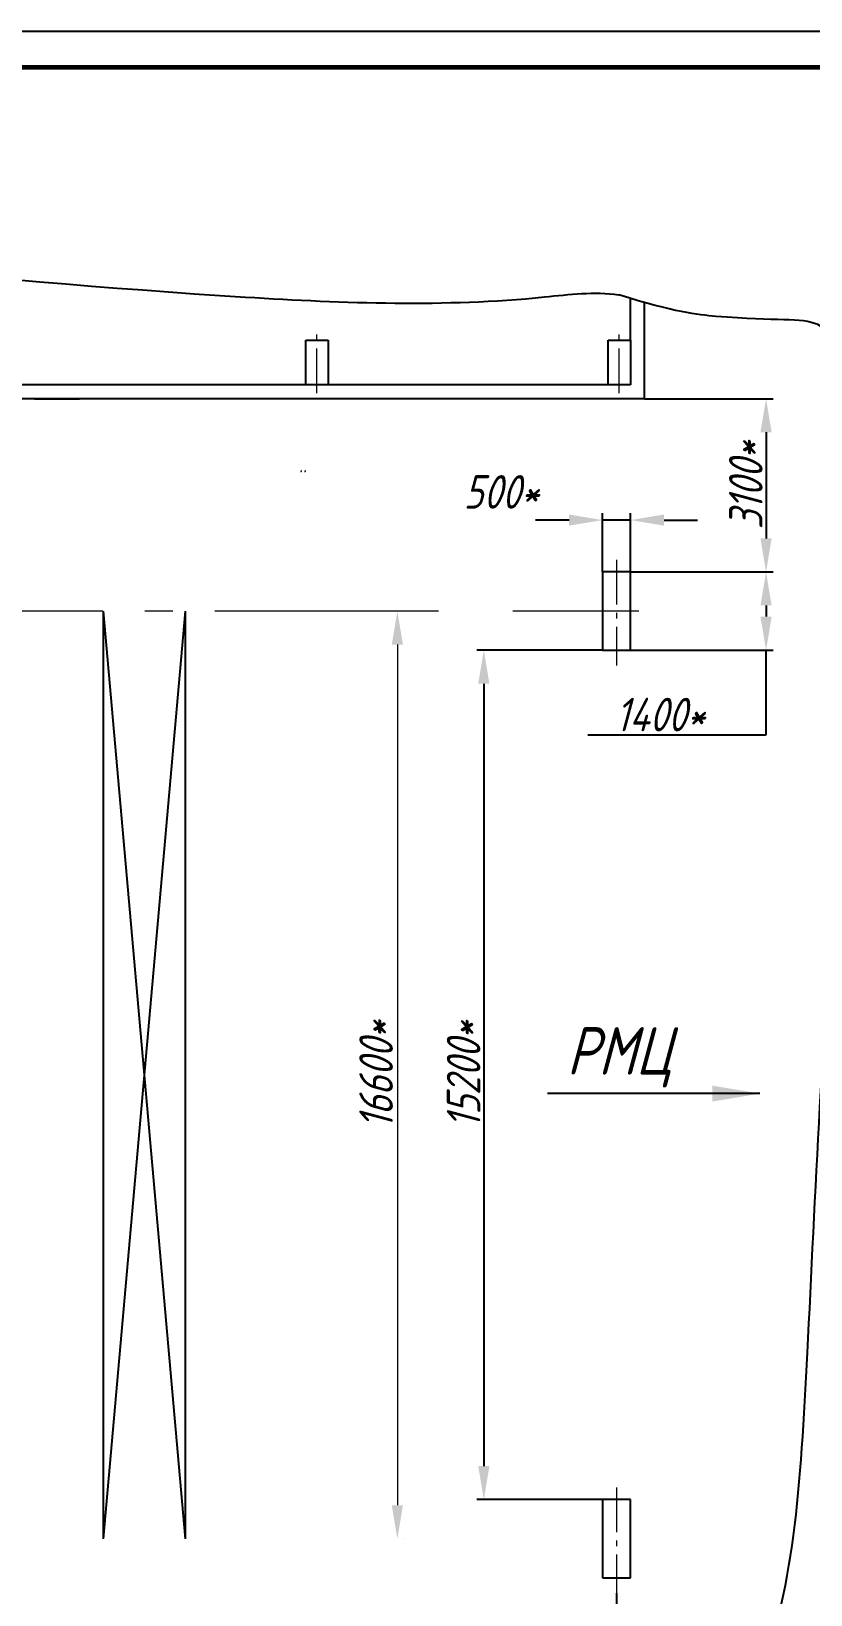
# Model space of a CAD drawing. Header units: millimetres. Extents: x -80926 to 207199, y -554506 to -32322.
# Drawn here: x 68685 to 82626, y -325506 to -297529 of the extents above; entities that cross this region are included whole.
import ezdxf

# ---------------------------------------------------------------- set-up
doc = ezdxf.new("R2010")
doc.units = ezdxf.units.MM
doc.linetypes.add('GOST2.303 6', pattern=[12, 8, -1.5, 1, -1.5])
doc.layers.add('CENTER', color=10, linetype='GOST2.303 6', lineweight=15)
doc.layers.add('DIM', color=5, linetype='Continuous', lineweight=15)
doc.styles.add('GOST 2.304', font='CS_Gost2304.shx', dxfattribs={"oblique": 15})
doc.dimstyles.new('GOST', dxfattribs={"dimscale": 0, "dimtxt": 3, "dimasz": 3, "dimexe": 1.25, "dimexo": 0, "dimtad": 1, "dimtoh": 1, "dimdec": 3, "dimtxsty": 'GOST 2.304', "dimcen": 5, "dimadec": 3, "dimazin": 2, "dimtfac": 0.75, "dimtdec": 4, "dimtmove": 1, "dimatfit": 3, "dimfxl": 0, "dimtolj": 1, "dimarcsym": 0})

# ---------------------------------------------------------------- blocks, each defined once
blk = doc.blocks.new('*D215')
at = {"layer": 'Defpoints', "color": 0}
for p in [(79653, -304104), (79403, -307204), (81827, -307204)]:
    blk.add_point(p, dxfattribs=at)
at = {"layer": 'DIM', "color": 0, "lineweight": -2}
for p, q in [((79653, -304104), (81952, -304104)), ((81827, -304704), (81827, -306604)), ((79403, -307204), (81952, -307204))]:
    blk.add_line(p, q, dxfattribs=at)
at = {"layer": 'DIM', "color": 0}
for points in [[(81727, -304704), (81927, -304704), (81827, -304104)], [(81727, -306604), (81927, -306604), (81827, -307204)]]:
    blk.add_solid(points, dxfattribs=at)
at = {"layer": 'DIM', "color": 0, "insert": (81465, -305654), "char_height": 600, "attachment_point": 5, "rotation": 90, "style": 'GOST 2.304'}
blk.add_mtext('\\A1;3100*', dxfattribs=at)
blk = doc.blocks.new('*D216')
at = {"layer": 'Defpoints', "color": 0}
for p in [(79403, -307204), (79403, -308604), (81827, -308604)]:
    blk.add_point(p, dxfattribs=at)
at = {"layer": 'DIM', "color": 0, "lineweight": -2}
for p, q in [((79403, -307204), (81952, -307204)), ((81827, -307804), (81827, -308004)), ((79403, -308604), (81952, -308604)), ((81827, -310119), (81827, -308604)), ((78637, -310119), (81827, -310119))]:
    blk.add_line(p, q, dxfattribs=at)
at = {"layer": 'DIM', "color": 0}
for points in [[(81727, -307804), (81927, -307804), (81827, -307204)], [(81727, -308004), (81927, -308004), (81827, -308604)]]:
    blk.add_solid(points, dxfattribs=at)
at = {"layer": 'DIM', "color": 0, "insert": (79932, -309756), "char_height": 600, "attachment_point": 5, "style": 'GOST 2.304'}
blk.add_mtext('\\A1;1400*', dxfattribs=at)
blk = doc.blocks.new('*D218')
at = {"layer": 'Defpoints', "color": 0}
for p in [(67653, -325479), (79153, -325479), (67653, -328128)]:
    blk.add_point(p, dxfattribs=at)
at = {"layer": 'DIM', "color": 0, "lineweight": -2}
for p, q in [((67653, -325479), (67653, -328253)), ((79153, -325479), (79153, -328253)), ((78553, -328128), (68253, -328128))]:
    blk.add_line(p, q, dxfattribs=at)
at = {"layer": 'DIM', "color": 0}
for points in [[(68253, -328028), (68253, -328228), (67653, -328128)], [(78553, -328028), (78553, -328228), (79153, -328128)]]:
    blk.add_solid(points, dxfattribs=at)
at = {"layer": 'DIM', "color": 0, "insert": (73403, -327765), "char_height": 600, "attachment_point": 5, "style": 'GOST 2.304'}
blk.add_mtext('\\A1;11500*', dxfattribs=at)
blk = doc.blocks.new('*D233')
at = {"layer": 'Defpoints', "color": 0}
for p in [(78903, -306276), (78903, -307204), (79403, -307204)]:
    blk.add_point(p, dxfattribs=at)
at = {"layer": 'DIM', "color": 0, "lineweight": -2}
for p, q in [((78303, -306276), (77703, -306276)), ((78903, -307204), (78903, -306151)), ((79403, -306276), (78903, -306276)), ((79403, -307204), (79403, -306151)), ((80003, -306276), (80603, -306276))]:
    blk.add_line(p, q, dxfattribs=at)
at = {"layer": 'DIM', "color": 0}
for points in [[(78303, -306176), (78303, -306376), (78903, -306276)], [(80003, -306176), (80003, -306376), (79403, -306276)]]:
    blk.add_solid(points, dxfattribs=at)
at = {"layer": 'DIM', "color": 0, "insert": (77089, -305771), "char_height": 600, "attachment_point": 5, "style": 'GOST 2.304'}
blk.add_mtext('\\A1;500*', dxfattribs=at)
blk = doc.blocks.new('*D316')
at = {"layer": 'Defpoints', "color": 0}
for p in [(78903, -308604), (76779, -323804), (78903, -323804)]:
    blk.add_point(p, dxfattribs=at)
at = {"layer": 'DIM', "color": 0, "lineweight": -2}
for p, q in [((78903, -308604), (76654, -308604)), ((76779, -309204), (76779, -323204)), ((78903, -323804), (76654, -323804))]:
    blk.add_line(p, q, dxfattribs=at)
at = {"layer": 'DIM', "color": 0}
for points in [[(76679, -309204), (76879, -309204), (76779, -308604)], [(76679, -323204), (76879, -323204), (76779, -323804)]]:
    blk.add_solid(points, dxfattribs=at)
at = {"layer": 'DIM', "color": 0, "insert": (76417, -316204), "char_height": 600, "attachment_point": 5, "rotation": 90, "style": 'GOST 2.304'}
blk.add_mtext('\\A1;15200*', dxfattribs=at)

msp = doc.modelspace()

# ---------------------------------------------------------------- linework, layer by layer
for p, q in [((39199.3118, -297528.7465), (93799.3118, -297528.7465)), ((79402.6579, -303053.9469), (79402.6579, -302310.3724)), ((79652.6579, -304103.9469), (79652.6579, -302382.5015)), ((73592.6579, -303053.9469), (73992.6579, -303053.9469)), ((73592.6579, -303853.9469), (73592.6579, -303053.9469)), ((73992.6579, -303053.9469), (73992.6579, -303853.9469)), ((79002.6579, -303053.9469), (79402.6579, -303053.9469)), ((79002.6579, -303853.9469), (79002.6579, -303053.9469)), ((79402.6579, -303053.9469), (79402.6579, -303853.9469)), ((79402.6579, -303853.9469), (7192.6579, -303853.9469)), ((79652.6579, -304103.9469), (7192.6579, -304103.9469)), ((68742.6579, -304103.9469), (69549.782, -304103.9469)), ((68742.6579, -304103.9469), (69549.782, -304103.9469)), ((73992.6579, -303853.9469), (73592.6579, -303853.9469)), ((79402.6579, -307203.9469), (78902.6579, -307203.9469)), ((78902.6579, -307203.9469), (78902.6579, -308603.9469)), ((79402.6579, -308603.9469), (79402.6579, -307203.9469)), ((75107.609, -307903.9469), (75107.609, -307903.9469)), ((78902.6579, -308603.9469), (79402.6579, -308603.9469)), ((79402.6579, -323803.9469), (78902.6579, -323803.9469)), ((78902.6579, -323803.9469), (78902.6579, -325203.9469)), ((79402.6579, -325203.9469), (79402.6579, -323803.9469)), ((75357.609, -324503.9469), (75357.609, -324503.9469)), ((78902.6579, -325203.9469), (79402.6579, -325203.9469))]:
    msp.add_line(p, q)
at = {"color": 7, "linetype": 'Continuous', "lineweight": 60}
msp.add_line((94999.3118, -298178.7465), (-14360.6882, -298178.7465), dxfattribs=at)
at = {"ltscale": 100}
for p, q in [((69969.6965, -307903.9469), (69969.6965, -324503.9469)), ((71436.2423, -307903.9469), (69969.6965, -324503.9469)), ((69969.6965, -307903.9469), (71436.2423, -324503.9469)), ((71436.2423, -307903.9469), (71436.2423, -324503.9469))]:
    msp.add_line(p, q, dxfattribs=at)
at = {"color": 1, "linetype": 'Continuous', "lineweight": 25, "ltscale": 100}
for p in [(81717.8492, -316539.0942), (77920.372, -316539.0942)]:
    msp.add_line(p, (77920.372, -316539.0942), dxfattribs=at)
at = {"start_tangent": (0.3660213996, 0.930606434), "end_tangent": (0.9880728766, -0.1539869819)}
msp.add_spline([(-6391.6721, -304103.9469), (-6202.8086, -303170.1174), (-4686.1268, -302633.3071), (-388.8621, -302275.4337), (2633.9688, -302212.2795), (28635.0418, -301743.0165), (46173.7207, -300972.5901), (57815.0244, -301103.8591), (72516.3497, -302284.4356), (77864.5748, -302283.035), (79191.758, -302246.4466)], degree=3, dxfattribs=at)
msp.add_open_spline([(-6391.6721, -304103.9469), (-6539.0869, -304510.5237), (-7593.8484, -311447.1481), (-8990.4567, -314571.8286), (-8967.2601, -329031.0901), (2645.5737, -330696.4969), (16923.3895, -329264.1046), (34735.8984, -329998.1005), (50856.0059, -329836.9321), (72116.3727, -329355.3163), (82007.7686, -330752.1078), (82599.1026, -321086.1843), (82921.1958, -313174.5372), (83700.5195, -306761.4353), (83438.3072, -302457.8576), (81910.1969, -302749.5348), (80198.5862, -302557.446), (79191.758, -302246.4466)], degree=3, knots=[801.6625174448, 801.6625174448, 801.6625174448, 801.6625174448, 2111.8071712127, 11138.3698301209, 23394.6988272199, 31668.3245429155, 50102.1857783468, 67549.1935370648, 85138.7487895182, 97029.3574073722, 117856.6013994624, 126232.1472898463, 136100.3298398128, 142525.9250569345, 147083.6997114652, 148988.7913002833, 149566.3012723248, 149566.3012723248, 149566.3012723248, 149566.3012723248])
at = {"color": 1, "linetype": 'Continuous', "lineweight": 25, "ltscale": 100}
msp.add_solid([(81717.8492, -316539.0942), (80866.5738, -316681.5486), (80866.5738, -316396.6398)], dxfattribs=at)
at = {"layer": 'CENTER', "ltscale": 100}
for p, q in [((73792.6579, -304003.0269), (73792.6579, -302922.0265)), ((79202.6579, -304003.0269), (79202.6579, -302922.0265)), ((79152.6579, -306988.464), (79152.6579, -308878.9872)), ((79152.6579, -323588.464), (79152.6579, -325478.9872)), ((79152.6579, -323588.464), (79152.6579, -325478.9872))]:
    msp.add_line(p, q, dxfattribs=at)
at = {"layer": 'CENTER', "ltscale": 500}
for p, q in [((75966.1274, -307903.9469), (-4843.5104, -307903.9469)), ((79551.7577, -307903.9469), (77296.8638, -307903.9469))]:
    msp.add_line(p, q, dxfattribs=at)
at = {"layer": 'DIM'}
msp.add_line((75232.609, -308503.9469), (75232.609, -323903.9469), dxfattribs=at)
for points in [[(75132.609, -308503.9469), (75332.609, -308503.9469), (75232.609, -307903.9469)], [(75132.609, -323903.9469), (75332.609, -323903.9469), (75232.609, -324503.9469)]]:
    msp.add_solid(points, dxfattribs=at)

# ---------------------------------------------------------------- texts
at = {"color": 5, "linetype": 'Continuous', "lineweight": 25, "ltscale": 100, "style": 'GOST 2.304', "oblique": 15}
msp.add_text('РМЦ', height=850, dxfattribs=at).set_placement((78259.4528, -316199.0942))
at = {"insert": (73542.6579, -305273.0818), "char_height": 300, "attachment_point": 5, "style": 'GOST 2.304'}
msp.add_mtext('\\A1;..', dxfattribs=at)
at = {"layer": 'DIM', "insert": (74852.7468, -316203.9469), "char_height": 600, "attachment_point": 5, "rotation": 90, "style": 'GOST 2.304'}
msp.add_mtext('\\A1;16600*', dxfattribs=at)

# ---------------------------------------------------------------- dimensions: what is measured, and where the dimension line sits
at = {"layer": 'DIM'}
for base, p1, p2, text, picture, middle in [((81827.0194, -307203.9469), (79652.6579, -304103.9469), (79402.6579, -307203.9469), '3100*', '*D215', (81464.5194, -305653.9469)), ((76779.0013, -323803.9469), (78902.6579, -308603.9469), (78902.6579, -323803.9469), '15200*', '*D316', (76416.5013, -316203.9469))]:
    dim = msp.add_linear_dim(base=base, p1=p1, p2=p2, angle=90, text=text, dimstyle='GOST', override={"dimscale": 100, "dimtxt": 6, "dimasz": 6, "dimlfac": 1, "dimtxsty": 'GOST 2.304', "dimsah": 1, "dimtolj": 1}, dxfattribs=at)
    dim.commit()
    dim.dimension.update_dxf_attribs({"geometry": picture, "text_midpoint": middle})
dim = msp.add_linear_dim(base=(78902.6579, -306276.4542), p1=(79402.6579, -307203.9469), p2=(78902.6579, -307203.9469), text='500*', dimstyle='GOST', override={"dimscale": 100, "dimtxt": 6, "dimasz": 6, "dimlfac": 1, "dimtxsty": 'GOST 2.304', "dimsah": 1, "dimtolj": 1}, dxfattribs=at)
dim.commit()
dim.dimension.update_dxf_attribs({"geometry": '*D233', "text_midpoint": (77089.1226, -306133.0051), "dimtype": 160})
dim = msp.add_linear_dim(base=(81827.0194, -308603.9469), p1=(79402.6579, -307203.9469), p2=(79402.6579, -308603.9469), angle=90, text='1400*', dimstyle='GOST', override={"dimscale": 100, "dimtxt": 6, "dimasz": 6, "dimlfac": 1, "dimtxsty": 'GOST 2.304', "dimsah": 1, "dimtolj": 1}, dxfattribs=at)
dim.commit()
dim.dimension.update_dxf_attribs({"geometry": '*D216', "text_midpoint": (81597.2827, -310118.6988), "dimtype": 160})
dim = msp.add_linear_dim(base=(67652.6579, -328127.8096), p1=(79152.6579, -325478.9872), p2=(67652.6579, -325478.9872), text='11500*', dimstyle='GOST', override={"dimscale": 100, "dimtxt": 6, "dimasz": 6, "dimlfac": 1, "dimtxsty": 'GOST 2.304', "dimsah": 1, "dimtolj": 1}, dxfattribs=at)
dim.commit()
dim.dimension.update_dxf_attribs({"geometry": '*D218', "text_midpoint": (73402.6579, -327765.3096)})

doc.saveas('drawing.dxf')
